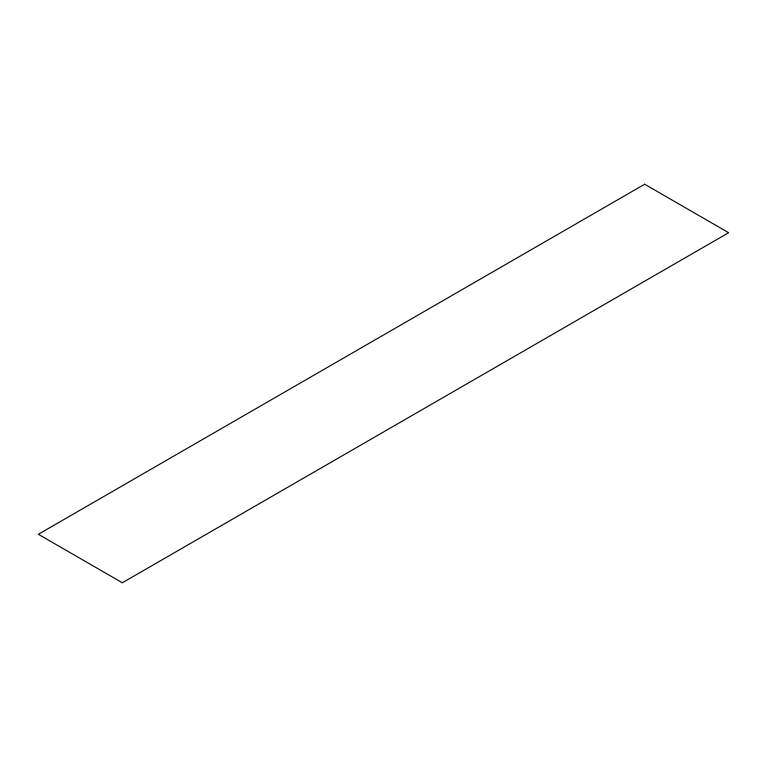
<?xml version="1.0" encoding="UTF-8"?>
<svg xmlns="http://www.w3.org/2000/svg" width="767" height="767" viewBox="0 0 767 767"><rect width="100%" height="100%" fill="white"/><g stroke="black" fill="none" stroke-linecap="round" stroke-linejoin="round"><path stroke-width="1.15" d="M644.663 184.233L38.35 534.283L122.336 582.767L728.65 232.717L644.663 184.233"/></g></svg>
